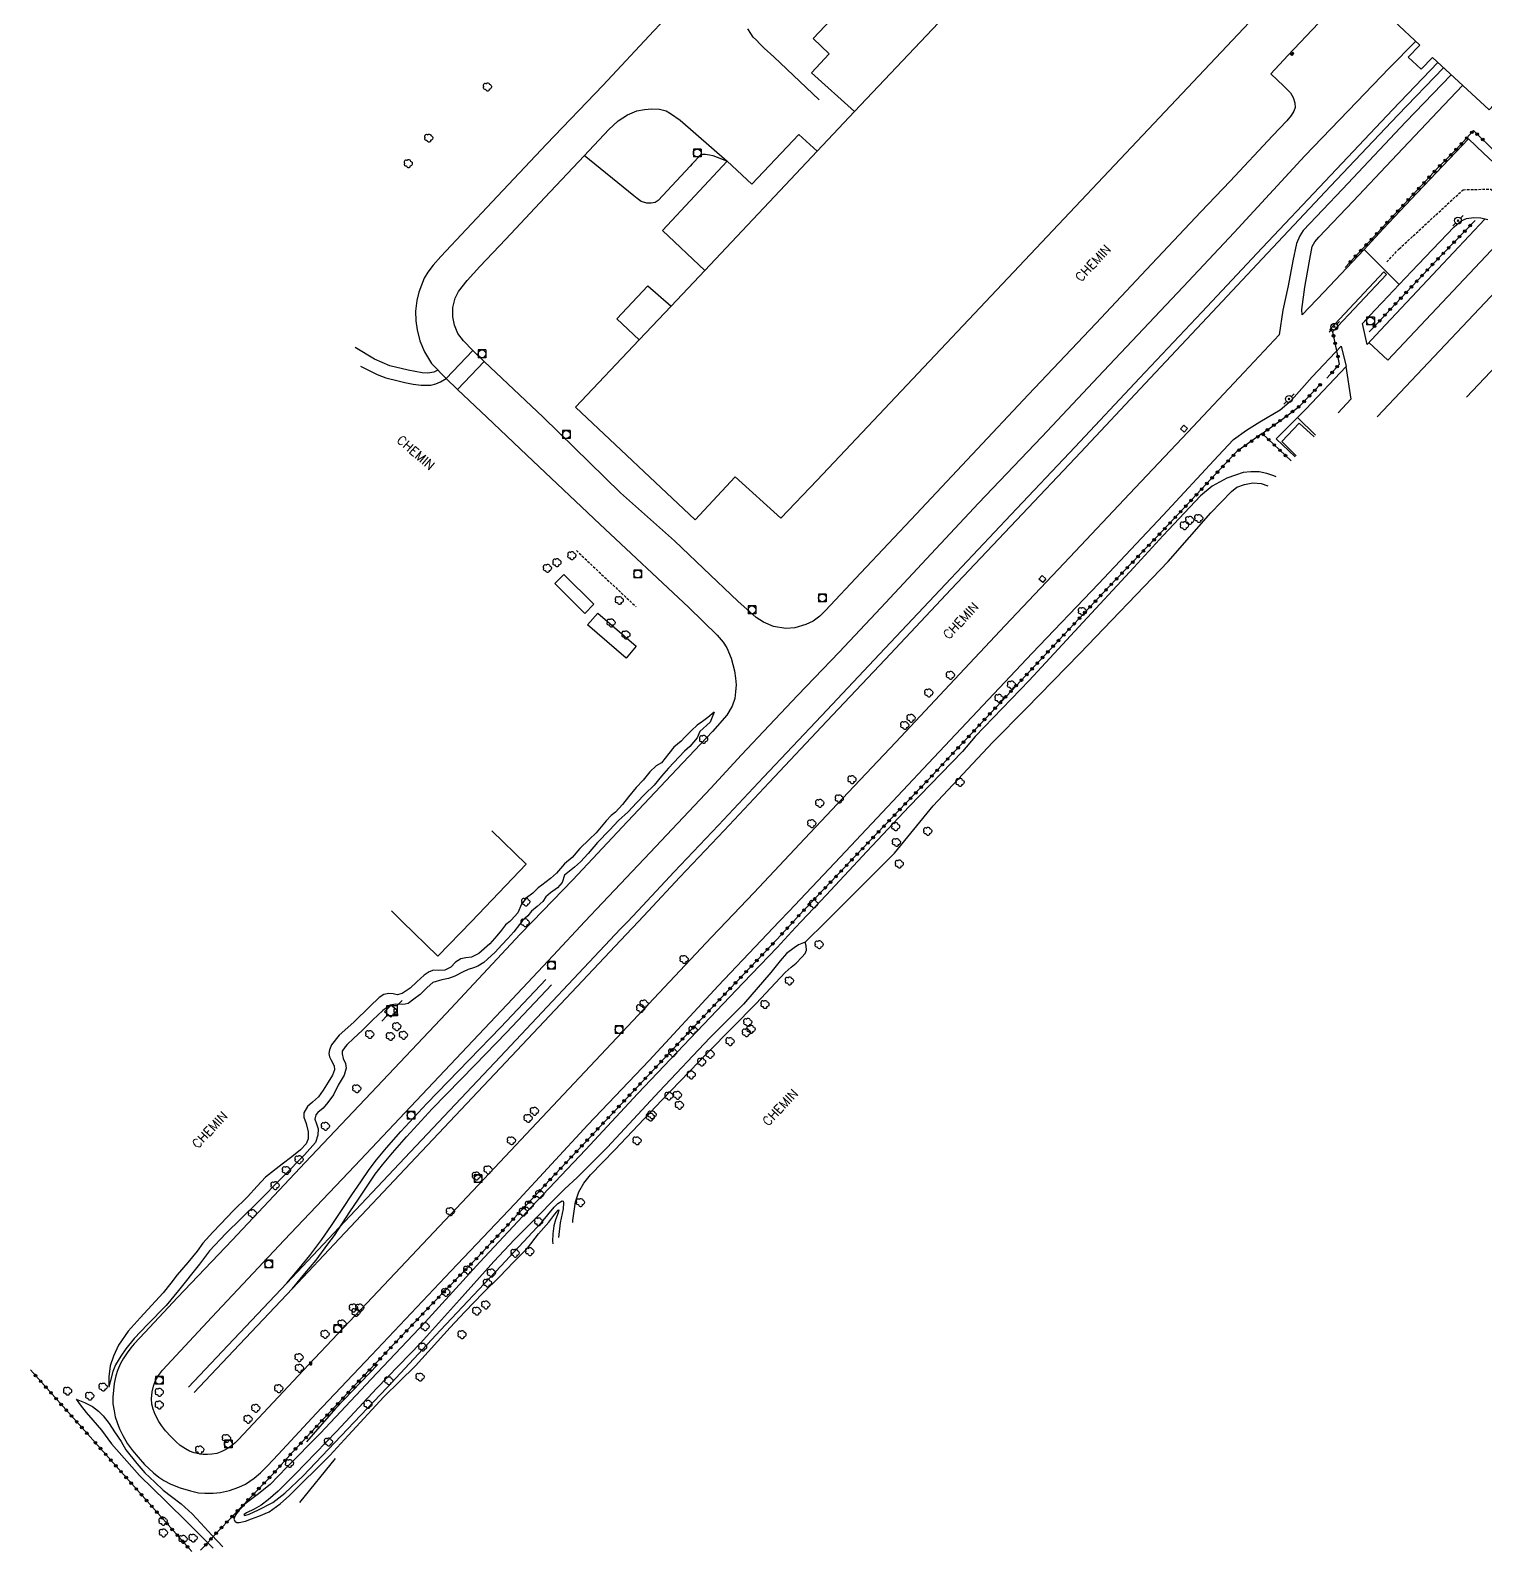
# Model space of a CAD drawing. Header units: millimetres. Extents: x 161000 to 162000, y 122000 to 123000.
# Drawn here: x 161575.4 to 161858.2, y 122048.6 to 122344 of the extents above; entities that cross this region are included whole.
import ezdxf
from ezdxf.enums import TextEntityAlignment as Align

# ---------------------------------------------------------------- set-up
doc = ezdxf.new("R2010")
doc.units = ezdxf.units.MM
doc.linetypes.add('DASHED', pattern=[0.75, 0.5, -0.25])
doc.layers.get('0').update_dxf_attribs({"linetype": 'CONTINUOUS'})
for name, color, linetype in [('W0001', 6, 'DASHED'), ('W0006', 2, 'CONTINUOUS'), ('W0008', 7, 'CONTINUOUS'), ('W0015', 2, 'CONTINUOUS'), ('W0017', 7, 'CONTINUOUS'), ('W0020', 2, 'CONTINUOUS'), ('W0071', 7, 'CONTINUOUS'), ('W0104', 1, 'CONTINUOUS'), ('W0112', 1, 'DASHED'), ('W0211', 2, 'CONTINUOUS'), ('W0214', 2, 'CONTINUOUS'), ('W0300', 7, 'CONTINUOUS'), ('W0323', 7, 'CONTINUOUS'), ('W0401', 7, 'CONTINUOUS'), ('W0420', 7, 'CONTINUOUS'), ('W0438', 7, 'CONTINUOUS'), ('W0473', 7, 'CONTINUOUS'), ('W0600', 7, 'CONTINUOUS'), ('W0700', 7, 'CONTINUOUS'), ('W0989', 7, 'CONTINUOUS')]:
    doc.layers.add(name, color=color, linetype=linetype)
doc.styles.get("Standard").update_dxf_attribs({"font": 'romans.shx', "width": 0.85})

# ---------------------------------------------------------------- blocks, each defined once
blk = doc.blocks.new('T300')
for p, q in [((-0.8, 0.51), (-0.86, 0.34)), ((-0.86, 0.34), (-0.86, 0.17)), ((-0.86, 0.17), (-0.74, 0.06)), ((-0.69, 0.63), (-0.8, 0.51)), ((-0.8, -0.06), (-0.74, 0.06)), ((-0.74, 0.06), (-0.69, 0.11)), ((-0.57, 0.69), (-0.69, 0.63)), ((-0.46, 0.69), (-0.57, 0.69)), ((-0.29, 0.63), (-0.46, 0.69)), ((-0.29, 0.63), (-0.17, 0.74)), ((-0.23, 0.57), (-0.29, 0.63)), ((-0.17, 0.74), (-0.06, 0.8)), ((-0.06, 0.8), (0.06, 0.8)), ((0.06, 0.8), (0.23, 0.74)), ((0.23, 0.74), (0.34, 0.63)), ((0.34, 0.63), (0.4, 0.51)), ((0.46, 0.46), (0.34, 0.46)), ((0.4, 0.51), (0.4, 0.46)), ((0.57, 0.4), (0.46, 0.46)), ((0.57, 0.4), (0.69, 0.29)), ((0.69, 0.29), (0.74, 0.17)), ((0.74, 0.06), (0.69, -0.17)), ((0.74, 0.17), (0.74, 0.06)), ((-0.8, -0.17), (-0.8, -0.06)), ((-0.8, -0.23), (-0.8, -0.17)), ((-0.74, -0.34), (-0.8, -0.23)), ((-0.69, -0.4), (-0.74, -0.34)), ((-0.51, -0.46), (-0.69, -0.4)), ((-0.4, -0.46), (-0.51, -0.46)), ((-0.4, -0.46), (-0.34, -0.46)), ((-0.34, -0.46), (-0.34, -0.4)), ((-0.34, -0.51), (-0.34, -0.46)), ((-0.29, -0.63), (-0.34, -0.51)), ((-0.17, -0.74), (-0.29, -0.63)), ((-0.06, -0.8), (-0.17, -0.74)), ((0.06, -0.8), (-0.06, -0.8)), ((0.17, -0.74), (0.06, -0.8)), ((0.23, -0.69), (0.17, -0.74)), ((0.29, -0.46), (0.23, -0.46)), ((0.29, -0.63), (0.23, -0.69)), ((0.46, -0.4), (0.29, -0.46)), ((0.34, -0.51), (0.29, -0.63)), ((0.34, -0.51), (0.34, -0.46)), ((0.57, -0.34), (0.46, -0.4)), ((0.63, -0.29), (0.57, -0.34)), ((0.69, -0.17), (0.63, -0.29))]:
    blk.add_line(p, q)
blk = doc.blocks.new('T401')
for p, q in [((-0.3, 0.3), (0, 0.3)), ((-0.3, -0.25), (-0.3, 0.3)), ((-0.3, 0.15), (0, 0.15)), ((-0.3, 0), (0, 0)), ((0, 0.3), (0, -0.25)), ((-0.3, -0.15), (0, -0.15)), ((-0.3, -0.25), (-0.3, -0.3)), ((-0.3, -0.3), (0, -0.3)), ((0, -0.3), (0, -0.25))]:
    blk.add_line(p, q)
blk = doc.blocks.new('T473')
for p, q in [((-0.166667, 0.166667), (0.166667, -0.166667)), ((-0.166667, -0.166667), (0.166667, 0.166667)), ((0.500001, 0.500001), (1.000002, 1.000002)), ((-1.000002, -1.000002), (-0.500001, -0.500001))]:
    blk.add_line(p, q)
blk.add_ellipse((0, 0), major_axis=(0.471405, 0.471405), ratio=1, start_param=5.4977871438, end_param=11.780972451)
blk = doc.blocks.new('T420')
for p, q in [((0.75, 0.75), (-0.75, 0.75)), ((-0.75, 0.75), (-0.75, -0.75)), ((0.75, 0.75), (0.75, -0.75)), ((0.75, -0.75), (-0.75, -0.75))]:
    blk.add_line(p, q)
blk.add_ellipse((0, 0), major_axis=(-0.53, 0.53), ratio=1, start_param=3.926991, end_param=10.210176)
blk = doc.blocks.new('T438')
for p, q in [((-0.4, 0.2), (0.4, 0.2)), ((-0.4, -0.2), (-0.4, 0.2)), ((0.15, 1.1), (-0.3, 1.1)), ((-0.3, 1.1), (-0.3, 0.5)), ((-0.3, 0.5), (0.15, 0.5)), ((0.3, 0.65), (0.3, 0.95)), ((0.4, 0.2), (0.4, -0.2))]:
    blk.add_line(p, q)
at = {"flags": 128}
for points in [[(-0.4, -0.2), (0.4, 0.2)], [(0.4, -0.2), (-0.4, -0.2)]]:
    blk.add_lwpolyline(points, dxfattribs=at)
for centre, major_axis, start_param, end_param in [((0.15, 0.95), (0.106, -0.106), 0.785398, 2.356194), ((0.15, 0.65), (0.106, 0.106), 3.926991, 5.497787)]:
    blk.add_ellipse(centre, major_axis=major_axis, ratio=1, start_param=start_param, end_param=end_param)
blk = doc.blocks.new('T600')
for p, q in [((-0.999999, 0.999999), (0.999999, 0.999999)), ((-0.999999, -0.999999), (-0.999999, 0.999999)), ((0.999999, 0.999999), (1.999998, 1.999998)), ((0.999999, 0.999999), (0.999999, -0.999999)), ((-0.999999, -0.999999), (-1.999998, -1.999998)), ((0.999999, -0.999999), (-0.999999, -0.999999))]:
    blk.add_line(p, q)
blk = doc.blocks.new('t323o')
at = {"color": 0, "linetype": 'Continuous'}
for radius in [0.25, 0.15]:
    blk.add_circle((0, 0), radius, dxfattribs=at)

msp = doc.modelspace()

# ---------------------------------------------------------------- linework, layer by layer
at = {"layer": 'W0001'}
msp.add_lwpolyline([(161838.99, 122299.08), (161841.37, 122301.61), (161853.79, 122313.11), (161859.19, 122313.23), (161870.58, 122302.41), (161878.18, 122295.18), (161889.24, 122284.61), (161902.94, 122272.05), (161917.97, 122257.94), (161930.89, 122245.76), (161943.76, 122233.46), (161957.73, 122220.6), (161972.2, 122206.84), (161988.31, 122191.53), (161999.42, 122181.09), (162000, 122180.59)], dxfattribs=at)
at = {"layer": 'W0006'}
for points in [[(161710.75, 122318.64), (161708.91, 122319.35), (161708.1, 122319.67), (161707.39, 122319.84), (161706.61, 122319.95), (161705.99, 122319.93), (161705.45, 122319.63), (161705.02, 122319.22), (161704.49, 122318.62), (161704.03, 122318.12), (161703.63, 122317.68), (161697.41, 122311.04), (161696.81, 122310.59), (161696.01, 122310.46), (161695.17, 122310.49), (161694.12, 122310.84), (161693.31, 122311.39), (161692.68, 122311.92), (161683.04, 122319.73)], [(161862.42, 122304.65), (161839.17, 122280.01), (161835.51, 122283.46)], [(161837.13, 122268.97), (161866.89, 122300.52)], [(161874.18, 122293.67), (161854.46, 122272.79)], [(161831.04, 122278.78), (161832, 122272.43), (161829.49, 122269.78)], [(161825.13, 122265.45), (161821.61, 122268.85)]]:
    msp.add_lwpolyline(points, dxfattribs=at)
at = {"layer": 'W0008'}
for points in [[(161865.36, 122313.15), (161857.77, 122320.2), (161854.84, 122322.99), (161844.86, 122312.48), (161838.28, 122305.48), (161834.57, 122301.52)], [(161841.4, 122294.69), (161845.05, 122298.55), (161852.07, 122305.9), (161853.41, 122307.09), (161854.43, 122307.49), (161855.89, 122307.7), (161857.25, 122307.63), (161858.58, 122307.32)], [(161841.4, 122294.69), (161834.57, 122301.52)]]:
    msp.add_lwpolyline(points, dxfattribs=at)
at = {"layer": 'W0015'}
msp.add_lwpolyline([(161828.46, 122285.48), (161827.87, 122285.95), (161838.37, 122297.13), (161838.9, 122296.66), (161828.45, 122285.49)], dxfattribs=at)
at = {"layer": 'W0017'}
for points in [[(161707.64, 122355.69), (161696.52, 122343.98), (161686.62, 122333.32), (161675.69, 122321.98), (161665.15, 122310.77), (161655.13, 122300.16), (161653.65, 122298.45), (161652.64, 122297.09), (161651.91, 122295.91), (161650.86, 122293.18), (161650.49, 122291.6), (161650.24, 122289.5), (161650.31, 122287.61), (161650.57, 122285.87), (161651.08, 122283.76), (161652, 122281.6), (161653.33, 122279.32), (161656.18, 122276.42), (161658.37, 122274.32), (161664.08, 122268.9), (161671.87, 122261.54), (161686.03, 122248.13), (161703.34, 122231.99), (161708.88, 122226.61), (161710, 122225.22), (161710.71, 122224.1), (161711.57, 122222.12), (161712.23, 122219.63), (161712.42, 122218.24), (161712.52, 122216.96), (161712.45, 122215.6), (161712.27, 122214.29), (161711.77, 122212.81), (161710.71, 122211.07), (161707.96, 122207.91)], [(161829.25, 122349.18), (161819.73, 122339.14), (161816.45, 122335.63), (161818.96, 122333.21), (161820.29, 122331.89), (161820.77, 122331.04), (161821.13, 122329.96), (161821.16, 122329.06), (161820.9, 122328.36), (161820.42, 122327.52), (161819.52, 122326.51), (161816.73, 122323.54), (161808.51, 122314.76), (161802.85, 122308.8), (161792.26, 122297.59), (161782.41, 122287.14), (161769.38, 122273.31), (161758.43, 122261.7), (161747.53, 122250.07), (161736.79, 122238.71), (161729.85, 122231.29), (161728.81, 122230.26), (161727.54, 122229.32), (161726.11, 122228.66), (161723.95, 122228.01), (161722.19, 122227.87), (161719.8, 122228.25), (161717.86, 122229.09), (161716.42, 122230.02), (161712.87, 122233.21), (161706.19, 122239.56), (161700.57, 122244.89), (161690.1, 122254.25), (161675.06, 122268.92), (161663.55, 122279.77), (161661.36, 122281.86), (161659.57, 122283.78), (161658.47, 122285.19), (161657.79, 122286.78), (161657.49, 122288.42), (161657.5, 122290.2), (161657.94, 122292.03), (161658.61, 122293.31), (161660.25, 122295.46), (161662.77, 122298.21), (161667.77, 122303.51), (161675.4, 122311.56), (161683, 122319.69), (161687.83, 122324.83), (161689.6, 122326.49), (161691.43, 122327.63), (161693.26, 122328.43), (161694.73, 122328.67), (161696.19, 122328.81), (161697.66, 122328.76), (161698.97, 122328.41), (161699.77, 122327.93), (161701.69, 122326.6), (161710.83, 122318.62)], [(161728.67, 122330.55), (161719.84, 122338.92), (161718, 122340.58), (161717.16, 122341.44), (161716.48, 122342.14), (161715.88, 122342.72), (161715.39, 122343.43), (161714.81, 122344.32)], [(161713.57, 122203.35), (161718.95, 122209.05), (161724.55, 122214.93), (161732.58, 122223.3), (161740.66, 122231.92), (161749.52, 122241.41), (161759.62, 122252.24), (161771.93, 122265.11), (161783.95, 122277.86), (161799.39, 122294.23), (161809.34, 122304.79), (161823.06, 122319.71), (161833.17, 122330.16), (161839.45, 122336.74), (161844.58, 122341.96)], [(161851.47, 122335.42), (161842.65, 122326.27), (161830.36, 122313.22), (161822.74, 122305.16), (161822.09, 122304.17), (161821.43, 122302.65), (161820.69, 122299.28), (161819.82, 122294.41), (161818.78, 122289.7), (161818.06, 122284.95)], [(161822.5, 122288.83), (161822.44, 122289.81), (161823.03, 122294.16), (161823.87, 122298.93), (161824.47, 122302.08), (161824.96, 122302.98), (161825.76, 122303.86), (161832.41, 122310.86), (161839.86, 122318.79), (161848.86, 122328.27), (161853.71, 122333.35)], [(161858.01, 122307.39), (161848.9, 122297.67), (161837.72, 122285.85), (161835.13, 122283.04), (161834.27, 122287.12)], [(161834.57, 122301.52), (161831.15, 122297.89)], [(161831.15, 122297.89), (161826.82, 122293.27), (161822.5, 122288.83)], [(161834.27, 122287.12), (161836.67, 122289.69), (161838.07, 122291.17), (161841.4, 122294.69)], [(161818.06, 122284.95), (161811.24, 122277.64), (161800.32, 122266), (161788.98, 122254.06), (161777.36, 122241.71), (161764.84, 122228.44), (161754.99, 122217.99), (161743.56, 122205.81), (161734.33, 122196.01), (161725.87, 122187.09), (161715.95, 122176.57), (161710.7, 122171)], [(161720.92, 122171), (161722.75, 122172.93), (161731.71, 122182.39), (161739.93, 122191.11), (161749.95, 122201.73), (161760.48, 122212.92), (161770.05, 122223.08), (161782.93, 122236.54), (161795.53, 122249.89), (161806.18, 122261.42), (161809.19, 122264.62), (161811.71, 122266.41), (161814.27, 122268.01), (161818.22, 122270.32), (161820.44, 122272.2), (161824.49, 122276.76), (161830.11, 122282.71)], [(161830.11, 122282.71), (161831.05, 122278.79), (161823.21, 122270.45), (161817.46, 122264.7), (161821.14, 122261.21)], [(161707.96, 122207.91), (161701, 122200.58), (161690.37, 122189.28), (161680.8, 122179.1), (161672.97, 122171)], [(161683.15, 122171), (161686.55, 122174.63), (161695.84, 122184.35), (161707.61, 122196.85), (161713.57, 122203.35)], [(161672.97, 122171), (161670.56, 122168.51)], [(161676.98, 122164.4), (161683.15, 122171)], [(161710.7, 122171), (161707.77, 122167.91)], [(161717.38, 122167.26), (161720.92, 122171)], [(161670.56, 122168.51), (161656.2, 122153.1), (161641.64, 122137.71), (161628.82, 122124.18), (161614.62, 122109.09), (161604, 122097.93), (161597.66, 122091.15), (161595.57, 122088.95), (161594.92, 122088.19), (161594.21, 122087.19), (161593.42, 122086.05), (161592.91, 122085.13), (161592.31, 122083.77), (161591.99, 122082.73), (161591.68, 122081.22), (161591.54, 122079.9), (161591.46, 122078.65), (161591.45, 122077.3), (161591.68, 122075.96), (161591.89, 122074.8), (161592.26, 122073.64), (161592.71, 122072.43), (161593.35, 122071.13), (161594.26, 122069.55), (161595.23, 122068.22), (161596.32, 122066.97), (161597.61, 122065.52), (161599.32, 122063.87), (161600.34, 122063.08), (161601.33, 122062.4), (161602.73, 122061.68), (161604.54, 122060.98), (161606.54, 122060.37), (161608.05, 122060), (161609.33, 122059.93), (161610.9, 122059.94), (161612.33, 122060.07), (161614.13, 122060.46), (161615.92, 122061.1), (161617.19, 122061.7), (161618.92, 122062.85), (161620.12, 122063.9), (161621.51, 122065.26), (161623.53, 122067.44), (161630.97, 122075.39), (161641.71, 122086.72), (161657.13, 122103.09), (161669.59, 122116.2), (161683.71, 122131.47), (161695.62, 122143.97), (161709.02, 122158.48), (161717.38, 122167.26)], [(161707.77, 122167.91), (161692.49, 122151.68), (161676.9, 122135.15), (161663.53, 122120.95), (161644.1, 122100.36), (161628.42, 122083.78), (161615.82, 122070.37), (161615.12, 122069.68), (161614.5, 122069.16), (161613.87, 122068.7), (161613.25, 122068.34), (161612.64, 122068.05), (161611.64, 122067.68), (161610.67, 122067.5), (161609.82, 122067.43), (161608.99, 122067.43), (161608.15, 122067.58), (161607.25, 122067.77), (161606.31, 122068.12), (161605.53, 122068.54), (161604.53, 122069.21), (161603.66, 122069.98), (161602.69, 122070.98), (161601.68, 122072.07), (161600.89, 122073.07), (161600.34, 122073.88), (161599.65, 122075.23), (161599.25, 122076.26), (161599.03, 122077.23), (161598.97, 122078.25), (161599.09, 122079.65), (161599.35, 122080.76), (161599.74, 122081.86), (161600.29, 122082.78), (161601.05, 122083.82), (161610.66, 122094.14), (161624.69, 122109.07), (161638.42, 122123.53), (161651.44, 122137.31), (161668.05, 122154.86), (161676.98, 122164.4)]]:
    msp.add_lwpolyline(points, dxfattribs=at)
at = {"layer": 'W0020'}
for points in [[(161656.18, 122276.42), (161661.36, 122281.86)], [(161663.55, 122279.77), (161658.37, 122274.32)]]:
    msp.add_lwpolyline(points, dxfattribs=at)
at = {"layer": 'W0071'}
for points in [[(161654.58, 122278.05), (161653.82, 122277.65), (161652.62, 122277.46), (161651.51, 122277.56), (161648.8, 122278.08), (161645.25, 122278.9), (161642.28, 122280.18), (161638.54, 122282.45)], [(161639.58, 122278.85), (161641.23, 122277.96), (161642.78, 122277.19), (161644.48, 122276.59), (161646.84, 122275.97), (161648.14, 122275.63), (161649.79, 122275.33), (161651.37, 122275.16), (161653.21, 122275.15), (161654.17, 122275.37), (161655.07, 122275.77), (161656.18, 122276.42)]]:
    msp.add_lwpolyline(points, dxfattribs=at)
at = {"layer": 'W0104'}
for points in [[(161843.4, 122378.65), (161858.4, 122365.03), (161862.42, 122369.26), (161880.85, 122351.94), (161876.81, 122347.69), (161867.57, 122337.89), (161858.84, 122328.6), (161847.86, 122338.75), (161845.66, 122336.49), (161843.09, 122338.82), (161845.42, 122341.18), (161840.41, 122345.86), (161845.75, 122351.43), (161832.65, 122363.8), (161835.78, 122367.26), (161834.07, 122368.76)], [(161834.07, 122368.76), (161728.26, 122256.66), (161721.2, 122249.3), (161712.38, 122257.33), (161704.56, 122249), (161681.33, 122270.84), (161693.67, 122283.92)], [(161735.56, 122328.28), (161727.16, 122335.82), (161730.6, 122339.51), (161727.51, 122342.46), (161745.21, 122361.15), (161756.55, 122350.51)], [(161735.56, 122328.28), (161756.55, 122350.51)], [(161728.28, 122320.57), (161735.56, 122328.28)], [(161706.44, 122297.44), (161698.24, 122305.21), (161710.83, 122318.62), (161715.58, 122314.19), (161724.71, 122323.83), (161728.28, 122320.57)], [(161706.44, 122297.44), (161728.28, 122320.57)], [(161699.89, 122290.5), (161706.44, 122297.44)], [(161693.67, 122283.92), (161689.38, 122288.05), (161695.41, 122294.46), (161699.89, 122290.5)], [(161693.67, 122283.92), (161699.89, 122290.5)], [(161821.33, 122261.42), (161818.55, 122264.19), (161821.95, 122267.73)], [(161821.95, 122267.73), (161824.83, 122265.13)], [(161661.09, 122171), (161671.76, 122182.09), (161665.07, 122188.6)], [(161645.58, 122173.03), (161647.66, 122171)], [(161661.09, 122171), (161654.59, 122164.24), (161647.66, 122171)]]:
    msp.add_lwpolyline(points, dxfattribs=at)
for points in [[(161684.9, 122232.63), (161683.12, 122230.8), (161677.31, 122236.63), (161679.07, 122238.35)], [(161693.13, 122224.47), (161691.18, 122222.1), (161683.69, 122228.6), (161685.69, 122230.86), (161693.13, 122224.47)]]:
    msp.add_lwpolyline(points, close=True, dxfattribs=at)
at = {"layer": 'W0112'}
msp.add_lwpolyline([(161681.5, 122243.02), (161693.07, 122232.12)], dxfattribs=at)
at = {"layer": 'W0211'}
for points in [[(161817.47, 122257.33), (161817.03, 122257.54), (161815.69, 122257.98), (161814.19, 122258.31), (161812.54, 122258.29), (161811.03, 122258.15), (161809.54, 122257.69), (161807.88, 122257.07), (161805.06, 122255.5), (161802.76, 122253.63), (161795.53, 122245.95), (161789.84, 122239.72), (161779.14, 122228.19), (161769.46, 122217.78), (161758.97, 122206.92), (161756.51, 122203.98), (161746.15, 122193.32), (161737.96, 122184.59), (161730.05, 122176.07), (161725.18, 122171)], [(161708.26, 122211.61), (161707.03, 122210.57), (161705.99, 122209.81), (161704.94, 122209.1), (161703.86, 122208.07), (161702.51, 122206.71), (161701.85, 122206.03), (161700.42, 122204.81), (161699.48, 122203.6), (161698.75, 122202.68), (161698.01, 122201.8), (161697, 122201.2), (161695.78, 122200.05), (161694.46, 122198.45), (161693.14, 122196.98), (161691.65, 122195.18), (161690.45, 122193.7), (161689.1, 122192.24), (161688.28, 122191.55), (161687.27, 122190.53), (161686.67, 122189.77), (161685.32, 122188.22), (161684.01, 122186.91), (161682.17, 122185.17), (161680.7, 122183.43), (161679.17, 122182.16), (161677.66, 122180.37), (161676.48, 122179.31), (161674.79, 122178.06), (161674.09, 122177.51), (161673.02, 122176.48), (161671.84, 122175.58), (161670.84, 122174.35), (161670.14, 122172.65), (161668.85, 122171.26), (161668.55, 122171)], [(161668.55, 122171), (161667.73, 122170.3), (161666.98, 122169.32)], [(161725.18, 122171), (161724.05, 122169.82), (161720.5, 122165.9)], [(161666.98, 122169.32), (161666.05, 122168.19), (161664.68, 122166.67), (161662.53, 122164.78), (161661.11, 122164.07), (161660.04, 122163.9), (161659.07, 122163.74), (161658.04, 122163.07), (161657.1, 122162.13), (161655.91, 122161.55), (161654.62, 122161.45), (161653.75, 122161.52), (161652.89, 122161.21), (161651.91, 122160.57), (161650.47, 122159.29), (161649.2, 122158.02), (161647.66, 122156.98), (161646.69, 122156.76), (161645.93, 122156.9), (161645.03, 122156.97), (161644.11, 122156.83), (161643.18, 122156.24), (161641.37, 122154.46), (161638.26, 122151.45), (161635.39, 122148.9), (161633.93, 122147.01), (161633.55, 122146.02), (161633.43, 122145.32), (161633.56, 122144.66), (161633.76, 122144.18), (161634.41, 122142.97), (161634.49, 122142.17), (161634.11, 122141.1), (161633.3, 122139.78), (161632.33, 122138.23), (161631.37, 122136.94), (161630.24, 122135.88), (161629.28, 122135.03), (161628.54, 122133.84), (161628.55, 122132.97), (161629, 122131.74), (161629.39, 122130.15), (161629.41, 122128.78), (161628.98, 122127.8), (161627.91, 122126.65), (161626.21, 122125.27), (161624.33, 122123.87), (161621.07, 122121.35), (161619.49, 122119.55), (161617.59, 122117.53), (161614.83, 122114.75), (161612.43, 122112.24), (161610.88, 122110.61), (161608.89, 122108.47), (161607.83, 122106.93), (161606, 122104.75), (161603.96, 122102.34), (161602.71, 122100.73), (161601.22, 122098.86), (161599.69, 122097.24), (161596.75, 122093.98), (161594.42, 122091.39), (161592.55, 122088.66), (161591.55, 122086.58), (161590.93, 122084.67), (161590.67, 122082.53), (161590.64, 122080.51)], [(161720.5, 122165.9), (161713.89, 122159.04), (161703.63, 122148.24), (161693.47, 122137.56), (161683.27, 122126.65), (161673.81, 122116.69), (161662.73, 122104.78), (161652.15, 122093.18), (161641.61, 122082.11), (161631.7, 122071.52), (161625.25, 122065.02), (161622.01, 122061.62), (161619.46, 122059.64), (161617.17, 122057.85), (161615.65, 122056.28), (161615.17, 122055.58), (161614.95, 122054.87), (161615.17, 122054.47), (161615.53, 122054.24), (161615.99, 122054.26), (161617.2, 122054.51), (161618.36, 122054.99), (161619.83, 122055.51), (161621.78, 122056.35), (161623.94, 122057.87), (161625.73, 122059.49), (161628.5, 122062.23), (161630.83, 122064.48), (161633.58, 122067.29), (161637.18, 122071.14), (161644.09, 122078.68), (161650.21, 122084.65), (161656.97, 122092.1), (161659.82, 122095.18), (161663.39, 122098.83), (161666.6, 122102.03), (161669.28, 122104.78), (161671.99, 122107.51), (161674.16, 122110.3), (161676.12, 122112.6), (161677.31, 122114.13), (161677.97, 122114.9), (161678.09, 122114.96), (161677.93, 122114.4), (161677.43, 122113.03), (161677.11, 122111.84), (161676.9, 122110.32), (161676.89, 122108.89), (161676.91, 122108.39)], [(161584.28, 122078.21), (161585.08, 122077.12), (161586.28, 122075.64), (161587.56, 122074.13), (161589.22, 122072.18), (161591.17, 122069.55), (161596.61, 122063.37), (161601.73, 122058.37), (161605.99, 122054.18), (161610.93, 122049.25)]]:
    msp.add_lwpolyline(points, dxfattribs=at)
at = {"layer": 'W0214'}
for points in [[(161730.06, 122171), (161737.77, 122178.65), (161743.29, 122184.26), (161750.82, 122193.44), (161762.33, 122205.73), (161768.88, 122212.34), (161779.31, 122223.04), (161796.47, 122240.9), (161804.8, 122250.33), (161808.8, 122254.51), (161809.86, 122255.32), (161811.3, 122255.87), (161812.92, 122256.15), (161814.58, 122256.02), (161815.85, 122255.62)], [(161708.26, 122211.61), (161707.47, 122209.7), (161705.51, 122207.87), (161704.95, 122206.63), (161703.57, 122204.99), (161702.51, 122204.09), (161699.43, 122200.73), (161698.02, 122199.18), (161696.64, 122197.44), (161694.87, 122195.76), (161693.21, 122194.03), (161691.54, 122192.29), (161689.69, 122190.56), (161687.94, 122188.71), (161685.61, 122186.34), (161683.78, 122184.21), (161682.31, 122182.56), (161681.13, 122181.54), (161679.22, 122179.96), (161678.73, 122178.57), (161677.83, 122177.54), (161676.5, 122176.57), (161675.56, 122175.74), (161674.95, 122174.86), (161673.89, 122173.87), (161672.77, 122172.99), (161672.05, 122172.07), (161671.02, 122171.19), (161670.88, 122171)], [(161670.88, 122171), (161670.44, 122170.4), (161669.34, 122168.97)], [(161725.97, 122166.94), (161730.06, 122171)], [(161669.34, 122168.97), (161668.18, 122167.68), (161667.04, 122166.46), (161665.74, 122165), (161664.26, 122163.68), (161663.5, 122163.02), (161662.34, 122162.32), (161661.53, 122161.99), (161660.47, 122161.67), (161659.49, 122161.19), (161657.87, 122160.39), (161656.65, 122159.89), (161655.34, 122159.63), (161653.62, 122159.14), (161652.51, 122158.18), (161651.13, 122156.82), (161649.94, 122155.89), (161648.83, 122155.08), (161648.26, 122154.9), (161647.71, 122154.86), (161646.33, 122154.93), (161645.29, 122154.73), (161643.87, 122153.66), (161641.97, 122151.85), (161639.91, 122149.9), (161638.19, 122148.27), (161636.98, 122147.08), (161636.6, 122146.66), (161635.96, 122145.79), (161635.97, 122145.27), (161636.17, 122144.34), (161636.66, 122143.39), (161636.76, 122142.51), (161636.38, 122141.14), (161635.23, 122139.17), (161634.31, 122137.29), (161633.23, 122135.81), (161632.27, 122134.69), (161631.29, 122133.86), (161630.89, 122133.45), (161630.69, 122132.6), (161631, 122131.68), (161631.32, 122130.72), (161631.29, 122129.47), (161630.79, 122128.04), (161628.7, 122125.68), (161624.65, 122121.56), (161619.31, 122116.12), (161613.38, 122110.35), (161610.19, 122107.02), (161608.27, 122104.43), (161604.18, 122099.3), (161601.78, 122096.42), (161598.19, 122092.73), (161595.59, 122089.97), (161593.95, 122087.95), (161592.98, 122086.57), (161591.95, 122084.87), (161591.41, 122083.6), (161590.92, 122081.6), (161590.64, 122080.51)], [(161725.97, 122166.94), (161724.63, 122166.44), (161723.81, 122165.88), (161722.35, 122164.77), (161721.1, 122163.35), (161719.3, 122161.07), (161714, 122154.93), (161707.44, 122148.38), (161697.64, 122138.01), (161687.5, 122127.07), (161681.64, 122121.23), (161679.27, 122119.05), (161676.74, 122116.56), (161674.42, 122114.11), (161672.2, 122111.93), (161669.5, 122109.24), (161665.48, 122104.96), (161658.8, 122097.48), (161651.18, 122089.07), (161642.74, 122080.33), (161634.88, 122071.95), (161626.87, 122063.62), (161623.58, 122060.34), (161621.62, 122058.68), (161620.27, 122057.59), (161618.91, 122056.87), (161617.38, 122056.14), (161616.93, 122055.79), (161616.9, 122055.66), (161617.11, 122055.64), (161617.9, 122055.88), (161619.75, 122056.68), (161622.5, 122058.12), (161624.83, 122059.93), (161628.44, 122063.3), (161634.53, 122069.72), (161644.72, 122080.5), (161655.11, 122091.61), (161666.83, 122104.05), (161674.72, 122112.52), (161677.19, 122115.51), (161677.89, 122116.21), (161678.73, 122116.74), (161678.96, 122116.65), (161679, 122116.32), (161678.91, 122115.16), (161678.38, 122112.47), (161678.05, 122109.6)], [(161680.78, 122112.49), (161680.83, 122112.93), (161681.35, 122116.56), (161681.96, 122118.49), (161682.95, 122120.13), (161684.23, 122121.76), (161688.99, 122126.66), (161698.12, 122136.25), (161707.07, 122145.52), (161716.42, 122155.04), (161722.06, 122161.05), (161723.23, 122162.09), (161724.22, 122162.91), (161725.3, 122164.03), (161725.94, 122164.76), (161726.22, 122165.39), (161726.17, 122166.28), (161725.97, 122166.94)], [(161584.28, 122078.21), (161585.91, 122077.56), (161587.48, 122076.77), (161588.64, 122075.85), (161589.58, 122074.98), (161590.71, 122073.51), (161591.75, 122071.85), (161593.03, 122070.01), (161593.98, 122068.34), (161596.11, 122065.7), (161597.63, 122063.92), (161599.56, 122062.06), (161601.21, 122060.53), (161602.85, 122059.3), (161604.73, 122057.88), (161606.86, 122055.96), (161608.55, 122054.15), (161610.65, 122051.8), (161612.8, 122049.54)]]:
    msp.add_lwpolyline(points, dxfattribs=at)
at = {"layer": 'W0300'}
for points in [[(161642.94, 122084.92), (161634.67, 122076.36), (161629.03, 122069.92)], [(161634.63, 122066.7), (161627.73, 122058.16)]]:
    msp.add_lwpolyline(points, dxfattribs=at)
at = {"layer": 'W0323'}
for points in [[(161867.8, 122316.9), (161861.79, 122322.29), (161860.14, 122320.35), (161855.82, 122324.61), (161852.45, 122320.92), (161848.88, 122317.36), (161840.71, 122308.54), (161830.86, 122297.99)], [(161835.55, 122285.47), (161837.46, 122287.51), (161839.66, 122289.9), (161848.03, 122298.78), (161856.12, 122307.11)], [(161829.24, 122281.79), (161828.46, 122285.48)], [(161829.8, 122279.25), (161829.24, 122281.79)], [(161827.34, 122276.49), (161829.8, 122279.25)], [(161820.4, 122260.43), (161814.77, 122265.74), (161817.19, 122267.51), (161819.56, 122269.18), (161821.96, 122271.01), (161826.24, 122275.45)], [(161814.77, 122265.74), (161809.86, 122262.23), (161805.77, 122257.92), (161795.48, 122246.9), (161785.02, 122236.02), (161775.34, 122225.71), (161765.08, 122214.77), (161756.03, 122205.09), (161749.85, 122198.48), (161737.12, 122185.15), (161724.66, 122172.07), (161723.68, 122171)], [(161723.68, 122171), (161720.45, 122167.5)], [(161720.45, 122167.5), (161710.05, 122156.56), (161697.44, 122143.22), (161684.95, 122129.96), (161676.36, 122120.8), (161662.22, 122105.65), (161653.51, 122096.72), (161638.93, 122081.38), (161626.41, 122067.99), (161622.45, 122063.6), (161617.89, 122058.85), (161611.09, 122051.75), (161609.36, 122049.76), (161608.46, 122048.86)], [(161587.04, 122070.86), (161575.41, 122083.9)], [(161587.04, 122070.86), (161599.65, 122056.65), (161606.77, 122048.6)]]:
    msp.add_lwpolyline(points, dxfattribs=at)
at = {"layer": 'W0420'}
for points in [[(161799.58, 122266.01), (161798.87, 122266.68), (161799.54, 122267.39), (161800.24, 122266.72), (161799.58, 122266.01)], [(161771.38, 122237.46), (161772.01, 122238.18), (161772.75, 122237.53), (161772.12, 122236.81), (161771.38, 122237.46)]]:
    msp.add_lwpolyline(points, close=True, dxfattribs=at)
at = {"layer": 'W0600'}
msp.add_lwpolyline([(161645.47, 122152.38), (161644.24, 122153.4), (161645.51, 122154.75), (161646.74, 122153.77)], close=True, dxfattribs=at)
at = {"layer": 'W0700'}
for points in [[(161691.47, 122171), (161694.34, 122174.02), (161700.53, 122180.6), (161709.11, 122189.71), (161717.86, 122199.02), (161729.1, 122210.94), (161740.4, 122222.88), (161753.24, 122236.51), (161765.92, 122249.98), (161778.42, 122263.16), (161790.95, 122276.47), (161803, 122289.3), (161814.75, 122301.79), (161826.99, 122314.78), (161840.07, 122328.59), (161848.88, 122337.81)], [(161693.55, 122171), (161695.45, 122173), (161701.61, 122179.59), (161710.21, 122188.65), (161718.97, 122197.98), (161730.19, 122209.91), (161741.48, 122221.85), (161754.35, 122235.49), (161767.01, 122248.94), (161779.51, 122262.14), (161792.02, 122275.45), (161804.07, 122288.29), (161815.82, 122300.78), (161828.06, 122313.77), (161841.14, 122327.57), (161849.99, 122336.78)], [(161606.11, 122080.55), (161612.66, 122087.45), (161625.22, 122100.74), (161634.37, 122110.42), (161648.19, 122125.1), (161666.69, 122144.67), (161690.06, 122169.52)], [(161607.21, 122079.51), (161613.76, 122086.41), (161626.32, 122099.7), (161635.47, 122109.38), (161649.29, 122124.07), (161667.79, 122143.63), (161691.16, 122168.48), (161693.55, 122171)], [(161690.06, 122169.52), (161691.47, 122171)], [(161625.22, 122100.74), (161627.61, 122103.57), (161629.73, 122106.13), (161632.01, 122109.19), (161633.23, 122110.88), (161634.04, 122112.14), (161636.24, 122115.41), (161637.88, 122117.87), (161639.6, 122120.41), (161641.21, 122122.81), (161642.68, 122124.67), (161644.63, 122127.03), (161647.36, 122130.18), (161652.41, 122135.63), (161660.68, 122144.14), (161666.82, 122150.47), (161675.57, 122159.69)], [(161626.32, 122099.7), (161628.76, 122102.59), (161630.92, 122105.2), (161633.23, 122108.3), (161634.48, 122110.02), (161637.49, 122114.57), (161639.14, 122117.02), (161640.85, 122119.57), (161642.43, 122121.92), (161643.86, 122123.72), (161645.79, 122126.05), (161648.48, 122129.17), (161653.51, 122134.6), (161661.76, 122143.09), (161667.91, 122149.42), (161676.67, 122158.65)]]:
    msp.add_lwpolyline(points, dxfattribs=at)

# ---------------------------------------------------------------- block references
at = {"layer": 'W0300'}
for p in [(161664.24, 122333.05), (161652.85, 122323.11), (161648.88, 122318.15), (161800.73, 122248.9), (161802.47, 122249.24), (161799.67, 122247.86), (161675.92, 122239.55), (161677.76, 122240.67), (161680.67, 122242.01), (161689.88, 122233.32), (161779.87, 122231.18), (161688.3, 122228.97), (161691.17, 122226.64), (161754.23, 122218.79), (161766.1, 122216.91), (161750.03, 122215.35), (161763.66, 122214.3), (161746.57, 122210.45), (161745.36, 122209.04), (161706.26, 122206.35), (161735.09, 122198.53), (161756.08, 122197.99), (161728.85, 122193.93), (161732.63, 122194.79), (161727.28, 122189.97), (161743.57, 122189.38), (161743.74, 122186.32), (161749.8, 122188.49), (161744.28, 122182.13), (161671.72, 122174.75), (161727.66, 122174.36), (161671.57, 122170.74), (161728.71, 122166.48), (161702.47, 122163.59), (161722.92, 122159.43), (161694.04, 122154.07), (161694.7, 122154.93), (161718.18, 122154.85), (161714.84, 122151.38), (161641.41, 122149.02), (161645.43, 122148.64), (161646.66, 122150.53), (161647.95, 122148.88), (161704.21, 122149.87), (161714.57, 122149.38), (161715.47, 122150.02), (161700.28, 122145.52), (161707.52, 122145.18), (161711.39, 122147.66), (161705.88, 122143.67), (161703.86, 122141.18), (161638.88, 122138.48), (161699.52, 122137.08), (161701.19, 122137.23), (161673.41, 122134.12), (161696.25, 122133.42), (161701.57, 122135.28), (161632.77, 122131.19), (161672.17, 122132.72), (161695.93, 122132.98), (161668.93, 122128.38), (161693.32, 122128.37), (161627.67, 122124.72), (161625.21, 122122.61), (161662.12, 122121.55), (161664.39, 122122.73), (161623.01, 122119.68), (161672.39, 122115.89), (161674.43, 122117.98), (161682.33, 122116.39), (161618.6, 122114.23), (161657.06, 122114.62), (161671.22, 122114.53), (161674.2, 122112.65), (161669.64, 122106.55), (161672.5, 122106.86), (161660.41, 122103.29), (161664.24, 122100.75), (161665.05, 122102.71), (161656.16, 122098.95), (161638.24, 122095.91), (161638.72, 122095.05), (161639.46, 122095.92), (161662.18, 122095.29), (161663.95, 122096.51), (161636.01, 122092.82), (161652.14, 122092.28), (161632.71, 122090.78), (161659.31, 122090.72), (161627.66, 122086.28), (161651.66, 122088.31), (161627.72, 122084.2), (161589.58, 122080.54), (161623.69, 122080.24), (161645.1, 122081.77), (161651.17, 122082.48), (161582.68, 122079.75), (161586.99, 122078.78), (161600.5, 122079.53), (161600.49, 122077.06), (161641.04, 122077.2), (161617.74, 122074.3), (161619.25, 122076.41), (161608.38, 122068.34), (161613.55, 122070.56), (161633.38, 122069.87), (161625.81, 122065.71), (161601.26, 122054.48), (161601.3, 122052.22), (161605.13, 122050.99), (161607.05, 122051.21)]:
    msp.add_blockref('T300', p, dxfattribs=at)
at = {"layer": 'W0323'}
for p, rotation in [((161854.48, 122323.14), 227.5867347413287), ((161855.49, 122324.25), 227.5867347413287), ((161856.54, 122323.9), 135.4474576505984), ((161857.61, 122322.85), 135.4474576505984), ((161851.39, 122319.86), 224.9356588932684), ((161852.45, 122320.92), 227.5867347413287), ((161853.46, 122322.03), 227.5867347413287), ((161849.27, 122317.74), 224.9356588932684), ((161850.33, 122318.8), 224.9356588932684), ((161846.19, 122314.46), 227.1842070651921), ((161847.21, 122315.56), 227.1842070651921), ((161848.23, 122316.66), 227.1842070651921), ((161843.14, 122311.16), 227.1842070651921), ((161844.16, 122312.26), 227.1842070651921), ((161845.17, 122313.36), 227.1842070651921), ((161840.07, 122307.86), 226.9509472042656), ((161841.1, 122308.96), 227.1842070651921), ((161842.12, 122310.06), 227.1842070651921), ((161838.03, 122305.67), 226.9509472042656), ((161839.05, 122306.76), 226.9509472042656), ((161854.13, 122305.06), 45.8479114446658), ((161855.18, 122306.13), 45.8479114446658), ((161834.95, 122302.38), 226.9509472042656), ((161835.98, 122303.47), 226.9509472042656), ((161837, 122304.57), 226.9509472042656), ((161852.04, 122302.91), 45.8479114446658), ((161853.09, 122303.98), 45.8479114446658), ((161831.88, 122299.09), 226.9509472042656), ((161832.91, 122300.19), 226.9509472042656), ((161833.93, 122301.28), 226.9509472042656), ((161848.91, 122299.68), 45.8479114446658), ((161849.95, 122300.75), 45.8479114446658), ((161851, 122301.83), 45.8479114446658), ((161845.81, 122296.42), 46.69346887034671), ((161846.84, 122297.51), 46.69346887034671), ((161847.86, 122298.6), 46.69346887034671), ((161842.72, 122293.14), 46.69346887034671), ((161843.75, 122294.23), 46.69346887034671), ((161844.78, 122295.32), 46.69346887034671), ((161840.66, 122290.96), 46.69346887034671), ((161841.69, 122292.05), 46.69346887034671), ((161837.6, 122287.66), 47.20979377341522), ((161838.61, 122288.77), 47.20979377341522), ((161839.63, 122289.87), 47.20979377341522), ((161828.62, 122284.72), 101.8761367671328), ((161836.57, 122286.57), 47.02886037460087), ((161828.93, 122283.26), 101.8761367671328), ((161829.34, 122278.73), 48.2120423165992), ((161829.48, 122280.71), 102.5144819735218), ((161828.34, 122277.61), 48.2120423165992), ((161823.94, 122273.06), 46.07125430583532), ((161824.98, 122274.14), 46.07125430583532), ((161826.02, 122275.22), 46.07125430583532), ((161820.65, 122270.01), 37.39737733526263), ((161821.84, 122270.92), 37.39737733526263), ((161822.9, 122271.98), 46.07125430583532), ((161815.8, 122266.48), 36.20449800410189), ((161817.01, 122267.37), 36.20449800410189), ((161818.23, 122268.24), 35.14735432324178), ((161819.46, 122269.1), 35.14735432324178), ((161812.71, 122264.26), 215.4681320560411), ((161813.93, 122265.13), 215.4681320560411), ((161814.94, 122265.58), 136.6707375475377), ((161816.03, 122264.55), 136.6707375475377), ((161817.12, 122263.52), 136.6707375475377), ((161809.17, 122261.51), 226.5492639088945), ((161810.26, 122262.52), 215.4681320560411), ((161811.48, 122263.39), 215.4681320560411), ((161818.21, 122262.49), 136.6707375475377), ((161819.3, 122261.46), 136.6707375475377), ((161806.07, 122258.24), 226.5492639088945), ((161807.11, 122259.33), 226.5492639088945), ((161808.14, 122260.42), 226.5492639088945), ((161803, 122254.95), 226.9664184866757), ((161804.02, 122256.05), 226.9664184866757), ((161805.05, 122257.14), 226.9664184866757), ((161800.95, 122252.76), 226.9664184866757), ((161801.98, 122253.86), 226.9664184866757), ((161797.88, 122249.47), 226.9664184866757), ((161798.91, 122250.57), 226.9664184866757), ((161799.93, 122251.66), 226.9664184866757), ((161794.8, 122246.19), 226.1168818631165), ((161795.83, 122247.28), 226.9664184866757), ((161796.86, 122248.37), 226.9664184866757), ((161791.68, 122242.95), 226.1168818631165), ((161792.72, 122244.03), 226.1168818631165), ((161793.76, 122245.11), 226.1168818631165), ((161789.6, 122240.78), 226.1168818631165), ((161790.64, 122241.87), 226.1168818631165), ((161786.48, 122237.54), 226.1168818631165), ((161787.52, 122238.62), 226.1168818631165), ((161788.56, 122239.7), 226.1168818631165), ((161783.38, 122234.28), 226.8086187174724), ((161784.41, 122235.37), 226.8086187174724), ((161785.44, 122236.46), 226.1168818631165), ((161781.33, 122232.09), 226.8086187174724), ((161782.36, 122233.18), 226.8086187174724), ((161778.25, 122228.81), 226.8086187174724), ((161779.28, 122229.9), 226.8086187174724), ((161780.3, 122231), 226.8086187174724), ((161775.17, 122225.53), 226.839078926527), ((161776.2, 122226.62), 226.8086187174724), ((161777.22, 122227.72), 226.8086187174724), ((161772.09, 122222.25), 226.839078926527), ((161773.12, 122223.34), 226.839078926527), ((161774.14, 122224.44), 226.839078926527), ((161770.04, 122220.06), 226.839078926527), ((161771.07, 122221.15), 226.839078926527), ((161766.96, 122216.78), 226.839078926527), ((161767.99, 122217.87), 226.839078926527), ((161769.01, 122218.96), 226.839078926527), ((161763.89, 122213.49), 226.9420561565445), ((161764.91, 122214.59), 226.9420561565445), ((161765.94, 122215.68), 226.839078926527), ((161761.84, 122211.3), 226.9420561565445), ((161762.86, 122212.4), 226.9420561565445), ((161758.77, 122208.01), 226.9420561565445), ((161759.79, 122209.11), 226.9420561565445), ((161760.81, 122210.2), 226.9420561565445), ((161755.69, 122204.72), 226.9292807503234), ((161756.72, 122205.82), 226.9420561565445), ((161757.74, 122206.92), 226.9420561565445), ((161753.64, 122202.53), 226.9292807503234), ((161754.67, 122203.63), 226.9292807503234), ((161750.57, 122199.24), 226.9292807503234), ((161751.6, 122200.34), 226.9292807503234), ((161752.62, 122201.44), 226.9292807503234), ((161747.47, 122195.98), 226.3190342415331), ((161748.51, 122197.07), 226.3190342415331), ((161749.54, 122198.15), 226.3190342415331), ((161744.36, 122192.73), 226.3190342415331), ((161745.4, 122193.81), 226.3190342415331), ((161746.44, 122194.9), 226.3190342415331), ((161742.29, 122190.56), 226.3190342415331), ((161743.33, 122191.64), 226.3190342415331), ((161739.18, 122187.3), 226.3190342415331), ((161740.22, 122188.39), 226.3190342415331), ((161741.26, 122189.47), 226.3190342415331), ((161736.08, 122184.05), 226.3838385987441), ((161737.11, 122185.13), 226.3838385987441), ((161738.15, 122186.22), 226.3190342415331), ((161732.97, 122180.79), 226.3838385987441), ((161734.01, 122181.88), 226.3838385987441), ((161735.04, 122182.96), 226.3838385987441), ((161730.9, 122178.62), 226.3838385987441), ((161731.94, 122179.7), 226.3838385987441), ((161727.8, 122175.36), 226.3838385987441), ((161728.83, 122176.45), 226.3838385987441), ((161729.87, 122177.53), 226.3838385987441), ((161724.7, 122172.1), 226.3838385987441), ((161725.73, 122173.19), 226.3838385987441), ((161726.76, 122174.28), 226.3838385987441), ((161722.49, 122169.7), 227.3749615155903), ((161723.5, 122170.81), 227.3749615155903), ((161719.66, 122166.66), 226.4173383596143), ((161721.47, 122168.6), 227.3749615155903), ((161716.55, 122163.4), 226.4173383596143), ((161717.59, 122164.49), 226.4173383596143), ((161718.62, 122165.57), 226.4173383596143), ((161713.45, 122160.14), 226.4173383596143), ((161714.49, 122161.23), 226.4173383596143), ((161715.52, 122162.31), 226.4173383596143), ((161711.38, 122157.97), 226.4173383596143), ((161712.42, 122159.05), 226.4173383596143), ((161708.29, 122154.7), 226.6377115340918), ((161709.32, 122155.79), 226.6377115340918), ((161710.35, 122156.88), 226.4173383596143), ((161705.2, 122151.43), 226.6377115340918), ((161706.23, 122152.52), 226.6377115340918), ((161707.26, 122153.61), 226.6377115340918), ((161703.14, 122149.25), 226.6377115340918), ((161704.17, 122150.34), 226.6377115340918), ((161700.05, 122145.98), 226.6377115340918), ((161701.08, 122147.07), 226.6377115340918), ((161702.11, 122148.16), 226.6377115340918), ((161696.96, 122142.7), 226.68573026456), ((161697.99, 122143.79), 226.6377115340918), ((161699.02, 122144.88), 226.6377115340918), ((161693.87, 122139.43), 226.68573026456), ((161694.9, 122140.52), 226.68573026456), ((161695.93, 122141.61), 226.68573026456), ((161691.82, 122137.25), 226.68573026456), ((161692.84, 122138.34), 226.68573026456), ((161688.73, 122133.97), 226.68573026456), ((161689.76, 122135.06), 226.68573026456), ((161690.79, 122136.15), 226.68573026456), ((161685.64, 122130.7), 226.68573026456), ((161686.67, 122131.79), 226.68573026456), ((161687.7, 122132.88), 226.68573026456), ((161683.59, 122128.51), 226.8752865696202), ((161684.61, 122129.61), 226.8752865696202), ((161680.51, 122125.23), 226.8752865696202), ((161681.54, 122126.32), 226.8752865696202), ((161682.56, 122127.42), 226.8752865696202), ((161677.44, 122121.94), 226.8752865696202), ((161678.46, 122123.04), 226.8752865696202), ((161679.49, 122124.13), 226.8752865696202), ((161675.39, 122119.75), 226.9618594300263), ((161676.41, 122120.85), 226.8752865696202), ((161672.32, 122116.46), 226.9618594300263), ((161673.34, 122117.56), 226.9618594300263), ((161674.36, 122118.65), 226.9618594300263), ((161669.24, 122113.17), 226.9618594300263), ((161670.27, 122114.27), 226.9618594300263), ((161671.29, 122115.37), 226.9618594300263), ((161666.17, 122109.88), 226.9618594300263), ((161667.2, 122110.98), 226.9618594300263), ((161668.22, 122112.08), 226.9618594300263), ((161664.13, 122107.69), 226.9618594300263), ((161665.15, 122108.79), 226.9618594300263), ((161661.03, 122104.43), 225.7078003257307), ((161662.07, 122105.5), 225.7078003257307), ((161663.1, 122106.59), 226.9618594300263), ((161657.89, 122101.21), 225.7078003257307), ((161658.93, 122102.28), 225.7078003257307), ((161659.98, 122103.35), 225.7078003257307), ((161655.79, 122099.06), 225.7078003257307), ((161656.84, 122100.13), 225.7078003257307), ((161652.66, 122095.83), 226.4682119794627), ((161653.7, 122096.91), 225.7078003257307), ((161654.74, 122097.99), 225.7078003257307), ((161649.56, 122092.56), 226.4682119794627), ((161650.59, 122093.65), 226.4682119794627), ((161651.63, 122094.74), 226.4682119794627), ((161646.46, 122089.3), 226.4682119794627), ((161647.49, 122090.39), 226.4682119794627), ((161648.53, 122091.48), 226.4682119794627), ((161644.39, 122087.13), 226.4682119794627), ((161645.43, 122088.21), 226.4682119794627), ((161641.29, 122083.86), 226.4682119794627), ((161642.33, 122084.95), 226.4682119794627), ((161643.36, 122086.04), 226.4682119794627), ((161576.41, 122082.78), 131.7192854624026), ((161577.41, 122081.66), 131.7192854624026), ((161578.41, 122080.54), 131.7192854624026), ((161638.2, 122080.6), 226.9079005861502), ((161639.23, 122081.69), 226.4682119794627), ((161640.26, 122082.78), 226.4682119794627), ((161579.41, 122079.42), 131.7192854624026), ((161580.41, 122078.3), 131.7192854624026), ((161636.15, 122078.41), 226.9079005861502), ((161637.18, 122079.5), 226.9079005861502), ((161581.4, 122077.18), 131.7192854624026), ((161582.4, 122076.06), 131.7192854624026), ((161583.4, 122074.94), 131.7192854624026), ((161633.08, 122075.12), 226.9079005861502), ((161634.1, 122076.21), 226.9079005861502), ((161635.13, 122077.31), 226.9079005861502), ((161584.4, 122073.82), 131.7192854624026), ((161585.4, 122072.7), 131.7192854624026), ((161586.39, 122071.58), 131.7192854624026), ((161630, 122071.83), 226.9079005861502), ((161631.03, 122072.93), 226.9079005861502), ((161632.05, 122074.02), 226.9079005861502), ((161588.04, 122069.74), 311.5746729725653), ((161589.03, 122068.61), 311.5746729725653), ((161626.93, 122068.55), 226.9079005861502), ((161627.95, 122069.64), 226.9079005861502), ((161628.98, 122070.74), 226.9079005861502), ((161590.03, 122067.49), 311.5746729725653), ((161591.02, 122066.37), 311.5746729725653), ((161624.91, 122066.33), 227.9674232542283), ((161625.91, 122067.44), 227.9674232542283), ((161592.02, 122065.25), 311.5746729725653), ((161593.01, 122064.13), 311.5746729725653), ((161594.01, 122063), 311.5746729725653), ((161621.88, 122063), 226.1636124120148), ((161622.9, 122064.1), 227.9674232542283), ((161623.91, 122065.21), 227.9674232542283), ((161595, 122061.88), 311.5746729725653), ((161596, 122060.76), 311.5746729725653), ((161618.76, 122059.76), 226.1636124120148), ((161619.8, 122060.84), 226.1636124120148), ((161620.84, 122061.92), 226.1636124120148), ((161596.99, 122059.64), 311.5746729725653), ((161597.99, 122058.52), 311.5746729725653), ((161598.99, 122057.39), 311.5746729725653), ((161616.68, 122057.59), 226.2155447781517), ((161617.72, 122058.68), 226.2155447781517), ((161599.98, 122056.27), 311.541162157415), ((161600.98, 122055.15), 311.541162157415), ((161601.97, 122054.03), 311.541162157415), ((161613.57, 122054.34), 226.2155447781517), ((161614.61, 122055.43), 226.2155447781517), ((161615.65, 122056.51), 226.2155447781517), ((161602.97, 122052.9), 311.541162157415), ((161603.96, 122051.78), 311.541162157415), ((161610.49, 122051.06), 229.1579682021049), ((161611.5, 122052.18), 226.2155447781517), ((161612.53, 122053.26), 226.2155447781517), ((161604.95, 122050.66), 311.541162157415), ((161605.95, 122049.53), 311.541162157415), ((161609.51, 122049.93), 229.1579682021049)]:
    msp.add_blockref('t323o', p, dxfattribs=dict(at, rotation=rotation))
at = {"layer": 'W0401', "rotation": 136.4478538239693}
msp.add_blockref('T401', (161820.48, 122339.58), dxfattribs=at)
at = {"layer": 'W0401'}
msp.add_blockref('T401', (161630.03, 122085.17), dxfattribs=at)
at = {"layer": 'W0420'}
for p in [(161704.98, 122320.24), (161835.8, 122287.58), (161663.14, 122281.23), (161679.57, 122265.56), (161693.41, 122238.46), (161729.29, 122233.82), (161715.64, 122231.51), (161676.63, 122162.48), (161689.79, 122149.98), (161649.38, 122133.33), (161662.38, 122121.01), (161621.72, 122104.43), (161635.09, 122091.92), (161600.44, 122081.86), (161613.85, 122069.52)]:
    msp.add_blockref('T420', p, dxfattribs=at)
at = {"layer": 'W0438'}
msp.add_blockref('T438', (161646.33, 122152.86), dxfattribs=at)
at = {"layer": 'W0473'}
for p in [(161852.79, 122307.1), (161828.79, 122286.48), (161819.98, 122272.46)]:
    msp.add_blockref('T473', p, dxfattribs=at)
at = {"layer": 'W0600'}
msp.add_blockref('T600', (161645.68, 122153.65), dxfattribs=at)

# ---------------------------------------------------------------- texts
at = {"layer": 'W0989'}
for rotation, p in [(46.6326, (161781.87, 122298.84)), (318.9366, (161650.29, 122262.05)), (46.6326, (161756.18, 122229.4)), (46.6326, (161721.1, 122134.87)), (46.6326, (161610.26, 122130.51))]:
    msp.add_text('CHEMIN', height=1.75, rotation=rotation, dxfattribs=at).set_placement(p, align=Align.MIDDLE_CENTER)

doc.saveas('drawing.dxf')
